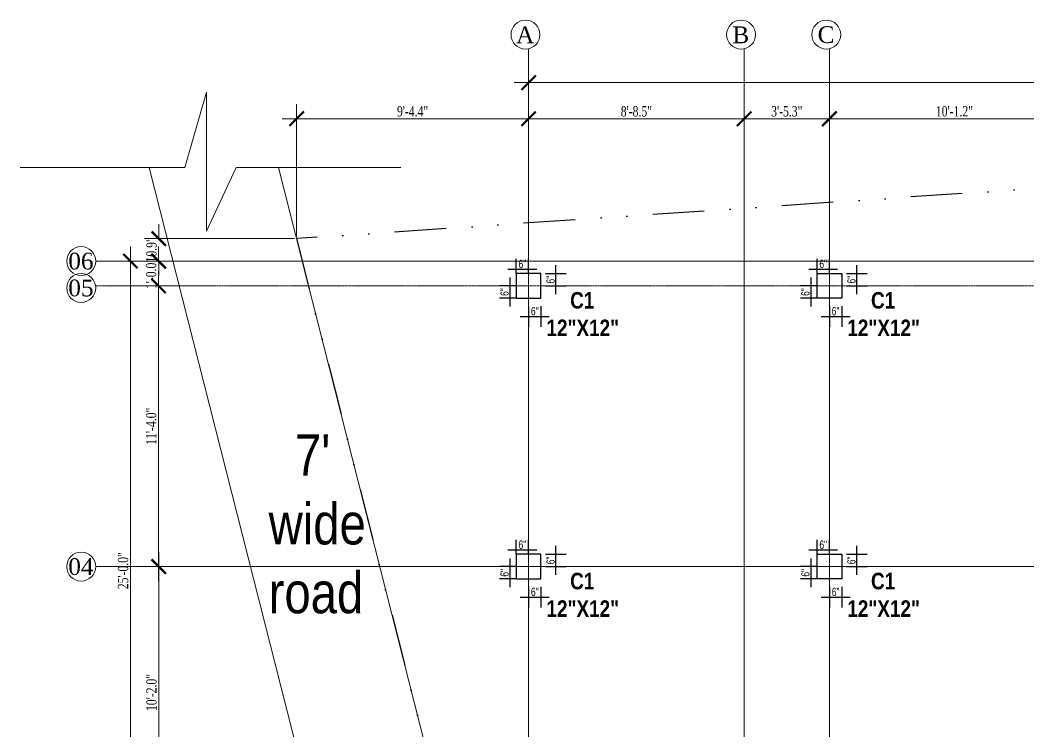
# Model space of a CAD drawing. Header units: inches. Extents: x -79350 to 491628, y -93215 to 155882.
# Drawn here: x 15523.3 to 16011.7, y -4830.1 to -4485.8 of the extents above; entities that cross this region are included whole.
import ezdxf

# ---------------------------------------------------------------- set-up
doc = ezdxf.new("R2010")
doc.units = ezdxf.units.IN
doc.header["$MEASUREMENT"] = 0
doc.linetypes.add('CENTER2', pattern=[1.125, 0.75, -0.125, 0.125, -0.125])
doc.linetypes.add('DIVIDE2', pattern=[0.625, 0.25, -0.125, 0, -0.125, 0, -0.125])
doc.layers.get('0').update_dxf_attribs({"lineweight": 30})
for name, color, linetype, lineweight in [('Column', 1, 'Continuous', 30), ('Dim', 7, 'Continuous', 9), ('Grid Line', 243, 'CENTER2', 9), ('LINE', 7, 'Continuous', 20), ('road', 6, 'Continuous', 15), ('TEXT', 250, 'Continuous', 0), ('TEXT-1', 106, 'Continuous', 0)]:
    doc.layers.add(name, color=color, linetype=linetype, lineweight=lineweight)
doc.layers.add('Property Line', color=1, linetype='DIVIDE2', lineweight=30, true_color=0xff0000)
doc.styles.add('ARIAL', font='ARIALN.TTF')
doc.styles.add('NARROW', font='ARIALN.TTF')
doc.styles.get("Standard").update_dxf_attribs({"font": 'times.ttf', "height": 12})
doc.styles.add('Swis 721 LtCn BT', font='swisscl.ttf')
doc.styles.add('Text', font='times.ttf', dxfattribs={"width": 0.75, "height": 5})
doc.dimstyles.new('Grid Dimension', dxfattribs={"dimscale": 0, "dimtxt": 5, "dimasz": 7, "dimexe": 7, "dimexo": 1, "dimgap": 1, "dimtad": 1, "dimdec": 0, "dimlfac": -1, "dimzin": 3, "dimdsep": 46, "dimlunit": 3, "dimtxsty": 'Text', "dimblk": 'ARCHTICK', "dimcen": 0.9, "dimdle": 7, "dimclrt": 5, "dimadec": 0, "dimazin": 0, "dimtfac": 0.75, "dimtdec": 0, "dimtix": 1, "dimtofl": 0, "dimtmove": 0, "dimatfit": 0, "dimldrblk": 'ARCHTICK', "dimfxl": 1, "dimtolj": 1, "dimtzin": 0, "dimlwd": -1, "dimlwe": -1, "dimarcsym": 0})
doc.dimstyles.new('grid_dim', dxfattribs={"dimtxt": 7, "dimasz": 3, "dimexe": 5, "dimexo": 0, "dimgap": 1, "dimtad": 1, "dimdec": 0, "dimzin": 3, "dimdsep": 46, "dimlunit": 4, "dimtxsty": 'Swis 721 LtCn BT', "dimblk": 'ARCHTICK', "dimcen": 0.125, "dimdle": 4, "dimclrd": 252, "dimclre": 252, "dimclrt": 256, "dimadec": 0, "dimazin": 0, "dimtfac": 0.75, "dimtdec": 0, "dimtix": 1, "dimtofl": 0, "dimtmove": 0, "dimatfit": 3, "dimldrblk": 'DOTSMALL', "dimfxl": 5, "dimfrac": 1, "dimtolj": 1, "dimtzin": 0, "dimarcsym": 0})

# ---------------------------------------------------------------- blocks, each defined once
blk = doc.blocks.new('_ArchTick')
at = {"color": 0, "linetype": 'ByBlock', "const_width": 0.15}
blk.add_lwpolyline([(-0.5, -0.5), (0.5, 0.5)], dxfattribs=at)
blk = doc.blocks.new('*D138')
at = {"layer": 'Defpoints', "color": 0, "lineweight": 40, "ltscale": 100, "transparency": 16777216}
for p in [(15915.54, -4533.56), (16036.72, -4565.92), (15915.54, -4574.14)]:
    blk.add_point(p, dxfattribs=at)
at = {"layer": 'Dim', "color": 0, "ltscale": 100, "transparency": 16777216}
for p, q in [((15915.54, -4573.14), (15915.54, -4526.56)), ((16036.72, -4564.92), (16036.72, -4526.56)), ((16043.72, -4533.56), (15908.54, -4533.56))]:
    blk.add_line(p, q, dxfattribs=at)
at = {"layer": 'Dim', "color": 0, "ltscale": 100, "transparency": 16777216, "xscale": 7, "yscale": 7, "zscale": 7, "rotation": 180}
blk.add_blockref('_ArchTick', (15915.54, -4533.56), dxfattribs=at)
at = {"layer": 'Dim', "color": 0, "ltscale": 100, "transparency": 16777216, "xscale": 7, "yscale": 7, "zscale": 7}
blk.add_blockref('_ArchTick', (16036.72, -4533.56), dxfattribs=at)
at = {"layer": 'Dim', "color": 5, "lineweight": 5, "ltscale": 100, "transparency": 16777216, "insert": (15976.13, -4530.01), "char_height": 5, "attachment_point": 5, "style": 'Text'}
blk.add_mtext('\\A1;10\'-1.2"', dxfattribs=at)
blk = doc.blocks.new('*D139')
at = {"layer": 'Defpoints', "color": 0, "lineweight": 40, "ltscale": 100, "transparency": 16777216}
for p in [(15874.22, -4533.56), (15915.54, -4574.14), (15874.22, -4576.94)]:
    blk.add_point(p, dxfattribs=at)
at = {"layer": 'Dim', "color": 0, "ltscale": 100, "transparency": 16777216}
for p, q in [((15874.22, -4575.94), (15874.22, -4526.56)), ((15915.54, -4573.14), (15915.54, -4526.56)), ((15922.54, -4533.56), (15867.22, -4533.56))]:
    blk.add_line(p, q, dxfattribs=at)
at = {"layer": 'Dim', "color": 0, "ltscale": 100, "transparency": 16777216, "xscale": 7, "yscale": 7, "zscale": 7, "rotation": 180}
blk.add_blockref('_ArchTick', (15874.22, -4533.56), dxfattribs=at)
at = {"layer": 'Dim', "color": 0, "ltscale": 100, "transparency": 16777216, "xscale": 7, "yscale": 7, "zscale": 7}
blk.add_blockref('_ArchTick', (15915.54, -4533.56), dxfattribs=at)
at = {"layer": 'Dim', "color": 5, "lineweight": 5, "ltscale": 100, "transparency": 16777216, "insert": (15894.88, -4530.01), "char_height": 5, "attachment_point": 5, "style": 'Text'}
blk.add_mtext('\\A1;3\'-5.3"', dxfattribs=at)
blk = doc.blocks.new('*D140')
at = {"layer": 'Defpoints', "color": 0, "lineweight": 40, "ltscale": 100, "transparency": 16777216}
for p in [(15769.72, -4533.56), (15874.22, -4576.94), (15769.72, -4584.03)]:
    blk.add_point(p, dxfattribs=at)
at = {"layer": 'Dim', "color": 0, "ltscale": 100, "transparency": 16777216}
for p, q in [((15769.72, -4583.03), (15769.72, -4526.56)), ((15874.22, -4575.94), (15874.22, -4526.56)), ((15881.22, -4533.56), (15762.72, -4533.56))]:
    blk.add_line(p, q, dxfattribs=at)
at = {"layer": 'Dim', "color": 0, "ltscale": 100, "transparency": 16777216, "xscale": 7, "yscale": 7, "zscale": 7, "rotation": 180}
blk.add_blockref('_ArchTick', (15769.72, -4533.56), dxfattribs=at)
at = {"layer": 'Dim', "color": 0, "ltscale": 100, "transparency": 16777216, "xscale": 7, "yscale": 7, "zscale": 7}
blk.add_blockref('_ArchTick', (15874.22, -4533.56), dxfattribs=at)
at = {"layer": 'Dim', "color": 5, "lineweight": 5, "ltscale": 100, "transparency": 16777216, "insert": (15821.97, -4530.01), "char_height": 5, "attachment_point": 5, "style": 'Text'}
blk.add_mtext('\\A1;8\'-8.5"', dxfattribs=at)
blk = doc.blocks.new('*D141')
at = {"layer": 'Defpoints', "color": 0, "lineweight": 40, "ltscale": 100, "transparency": 16777216}
for p in [(15657.29, -4533.56), (15769.72, -4584.03), (15657.29, -4591.65)]:
    blk.add_point(p, dxfattribs=at)
at = {"layer": 'Dim', "color": 0, "ltscale": 100, "transparency": 16777216}
for p, q in [((15657.29, -4590.65), (15657.29, -4526.56)), ((15769.72, -4583.03), (15769.72, -4526.56)), ((15776.72, -4533.56), (15650.29, -4533.56))]:
    blk.add_line(p, q, dxfattribs=at)
at = {"layer": 'Dim', "color": 0, "ltscale": 100, "transparency": 16777216, "xscale": 7, "yscale": 7, "zscale": 7, "rotation": 180}
blk.add_blockref('_ArchTick', (15657.29, -4533.56), dxfattribs=at)
at = {"layer": 'Dim', "color": 0, "ltscale": 100, "transparency": 16777216, "xscale": 7, "yscale": 7, "zscale": 7}
blk.add_blockref('_ArchTick', (15769.72, -4533.56), dxfattribs=at)
at = {"layer": 'Dim', "color": 5, "lineweight": 5, "ltscale": 100, "transparency": 16777216, "insert": (15713.5, -4530.01), "char_height": 5, "attachment_point": 5, "style": 'Text'}
blk.add_mtext('\\A1;9\'-4.4"', dxfattribs=at)
blk = doc.blocks.new('*D64')
at = {"layer": 'Defpoints', "color": 0, "lineweight": 40, "ltscale": 100, "transparency": 16777216}
for p in [(15769.72, -4516.07), (16434.4, -4538.96), (15769.72, -4584.03)]:
    blk.add_point(p, dxfattribs=at)
at = {"layer": 'Dim', "color": 0, "ltscale": 100, "transparency": 16777216}
for p, q in [((15769.72, -4583.03), (15769.72, -4509.07)), ((16434.4, -4537.96), (16434.4, -4509.07)), ((16441.4, -4516.07), (15762.72, -4516.07))]:
    blk.add_line(p, q, dxfattribs=at)
at = {"layer": 'Dim', "color": 0, "ltscale": 100, "transparency": 16777216, "xscale": 7, "yscale": 7, "zscale": 7, "rotation": 180}
blk.add_blockref('_ArchTick', (15769.72, -4516.07), dxfattribs=at)
at = {"layer": 'Dim', "color": 0, "ltscale": 100, "transparency": 16777216, "xscale": 7, "yscale": 7, "zscale": 7}
blk.add_blockref('_ArchTick', (16434.4, -4516.07), dxfattribs=at)
at = {"layer": 'Dim', "color": 5, "lineweight": 5, "ltscale": 100, "transparency": 16777216, "insert": (16102.06, -4512.52), "char_height": 5, "attachment_point": 5, "style": 'Text'}
blk.add_mtext('\\A1;55\'-4.7"', dxfattribs=at)
blk = doc.blocks.new('*D158')
at = {"layer": 'Defpoints', "color": 0, "lineweight": 40, "ltscale": 100, "transparency": 16777216}
for p in [(15657.29, -4591.65), (15590.49, -4602.52), (15660.04, -4602.52)]:
    blk.add_point(p, dxfattribs=at)
at = {"layer": 'Dim', "color": 0, "ltscale": 100, "transparency": 16777216}
for p, q in [((15590.49, -4591.65), (15590.49, -4584.65)), ((15656.29, -4591.65), (15583.49, -4591.65)), ((15659.04, -4602.52), (15583.49, -4602.52)), ((15590.49, -4602.52), (15590.49, -4609.52))]:
    blk.add_line(p, q, dxfattribs=at)
at = {"layer": 'Dim', "color": 0, "ltscale": 100, "transparency": 16777216, "xscale": 7, "yscale": 7, "zscale": 7}
for p, rotation in [((15590.49, -4591.65), 270), ((15590.49, -4602.52), 90)]:
    blk.add_blockref('_ArchTick', p, dxfattribs=dict(at, rotation=rotation))
at = {"layer": 'Dim', "color": 5, "lineweight": 5, "ltscale": 100, "transparency": 16777216, "insert": (15586.94, -4597.09), "char_height": 5, "attachment_point": 5, "rotation": 90, "style": 'Text'}
blk.add_mtext('\\A1;10.9"', dxfattribs=at)
blk = doc.blocks.new('*D159')
at = {"layer": 'Defpoints', "color": 0, "lineweight": 40, "ltscale": 100, "transparency": 16777216}
for p in [(15660.04, -4602.52), (15590.36, -4614.52), (15600.43, -4614.52)]:
    blk.add_point(p, dxfattribs=at)
at = {"layer": 'Dim', "color": 0, "ltscale": 100, "transparency": 16777216}
for p, q in [((15590.36, -4602.52), (15590.36, -4595.52)), ((15659.04, -4602.52), (15583.36, -4602.52)), ((15599.43, -4614.52), (15583.36, -4614.52)), ((15590.36, -4614.52), (15590.36, -4621.52))]:
    blk.add_line(p, q, dxfattribs=at)
at = {"layer": 'Dim', "color": 0, "ltscale": 100, "transparency": 16777216, "xscale": 7, "yscale": 7, "zscale": 7}
for p, rotation in [((15590.36, -4602.52), 270), ((15590.36, -4614.52), 90)]:
    blk.add_blockref('_ArchTick', p, dxfattribs=dict(at, rotation=rotation))
at = {"layer": 'Dim', "color": 5, "lineweight": 5, "ltscale": 100, "transparency": 16777216, "insert": (15586.81, -4608.52), "char_height": 5, "attachment_point": 5, "rotation": 90, "style": 'Text'}
blk.add_mtext('\\A1;1\'-0.0"', dxfattribs=at)
blk = doc.blocks.new('*D160')
at = {"layer": 'Defpoints', "color": 0, "lineweight": 40, "ltscale": 100, "transparency": 16777216}
for p in [(15600.43, -4614.52), (15590.36, -4750.52), (15634.95, -4750.52)]:
    blk.add_point(p, dxfattribs=at)
at = {"layer": 'Dim', "color": 0, "ltscale": 100, "transparency": 16777216}
for p, q in [((15590.36, -4607.52), (15590.36, -4757.52)), ((15599.43, -4614.52), (15583.36, -4614.52)), ((15633.95, -4750.52), (15583.36, -4750.52))]:
    blk.add_line(p, q, dxfattribs=at)
at = {"layer": 'Dim', "color": 0, "ltscale": 100, "transparency": 16777216, "xscale": 7, "yscale": 7, "zscale": 7}
for p, rotation in [((15590.36, -4614.52), 90), ((15590.36, -4750.52), 270)]:
    blk.add_blockref('_ArchTick', p, dxfattribs=dict(at, rotation=rotation))
at = {"layer": 'Dim', "color": 5, "lineweight": 5, "ltscale": 100, "transparency": 16777216, "insert": (15586.81, -4682.52), "char_height": 5, "attachment_point": 5, "rotation": 90, "style": 'Text'}
blk.add_mtext('\\A1;11\'-4.0"', dxfattribs=at)
blk = doc.blocks.new('*D161')
at = {"layer": 'Defpoints', "color": 0, "lineweight": 40, "ltscale": 100, "transparency": 16777216}
for p in [(15634.95, -4750.52), (15590.49, -4872.5), (15665.91, -4872.5)]:
    blk.add_point(p, dxfattribs=at)
at = {"layer": 'Dim', "color": 0, "ltscale": 100, "transparency": 16777216}
for p, q in [((15590.49, -4743.52), (15590.49, -4879.5)), ((15633.95, -4750.52), (15583.49, -4750.52)), ((15664.91, -4872.5), (15583.49, -4872.5))]:
    blk.add_line(p, q, dxfattribs=at)
at = {"layer": 'Dim', "color": 0, "ltscale": 100, "transparency": 16777216, "xscale": 7, "yscale": 7, "zscale": 7}
for p, rotation in [((15590.49, -4750.52), 90), ((15590.49, -4872.5), 270)]:
    blk.add_blockref('_ArchTick', p, dxfattribs=dict(at, rotation=rotation))
at = {"layer": 'Dim', "color": 5, "lineweight": 5, "ltscale": 100, "transparency": 16777216, "insert": (15586.94, -4811.51), "char_height": 5, "attachment_point": 5, "rotation": 90, "style": 'Text'}
blk.add_mtext('\\A1;10\'-2.0"', dxfattribs=at)
blk = doc.blocks.new('*D66')
at = {"layer": 'Defpoints', "color": 0, "lineweight": 40, "ltscale": 100, "transparency": 16777216}
for p in [(15597.38, -4602.52), (15576.74, -4902.5), (15673.52, -4902.5)]:
    blk.add_point(p, dxfattribs=at)
at = {"layer": 'Dim', "color": 0, "ltscale": 100, "transparency": 16777216}
for p, q in [((15576.74, -4595.52), (15576.74, -4909.5)), ((15596.38, -4602.52), (15569.74, -4602.52)), ((15672.52, -4902.5), (15569.74, -4902.5))]:
    blk.add_line(p, q, dxfattribs=at)
at = {"layer": 'Dim', "color": 0, "ltscale": 100, "transparency": 16777216, "xscale": 7, "yscale": 7, "zscale": 7}
for p, rotation in [((15576.74, -4602.52), 90), ((15576.74, -4902.5), 270)]:
    blk.add_blockref('_ArchTick', p, dxfattribs=dict(at, rotation=rotation))
at = {"layer": 'Dim', "color": 5, "lineweight": 5, "ltscale": 100, "transparency": 16777216, "insert": (15573.19, -4752.51), "char_height": 5, "attachment_point": 5, "rotation": 90, "style": 'Text'}
blk.add_mtext('\\A1;25\'-0.0"', dxfattribs=at)
blk = doc.blocks.new('*D91')
at = {"layer": 'Defpoints', "color": 0, "linetype": 'ByBlock', "ltscale": 90, "transparency": 16777216}
for p in [(15921.54, -4608.52), (15928.79, -4608.52), (15921.54, -4614.52)]:
    blk.add_point(p, dxfattribs=at)
at = {"layer": 'TEXT-1', "color": 252, "lineweight": -2, "ltscale": 90, "transparency": 16777216}
for p, q in [((15928.79, -4618.52), (15928.79, -4604.52)), ((15923.79, -4608.52), (15933.79, -4608.52)), ((15923.79, -4614.52), (15933.79, -4614.52))]:
    blk.add_line(p, q, dxfattribs=at)
at = {"layer": 'TEXT-1', "color": 0, "linetype": 'ByBlock', "lineweight": 5, "ltscale": 90, "transparency": 16777216, "insert": (15926.24, -4611.52), "char_height": 4, "attachment_point": 5, "rotation": 90, "style": 'Swis 721 LtCn BT'}
blk.add_mtext('\\A1;6"', dxfattribs=at)
blk = doc.blocks.new('_DotSmall')
at = {"color": 0, "linetype": 'ByBlock', "const_width": 0.5}
blk.add_lwpolyline([(-0.0625, 0, 1), (0.0625, 0, 1)], format="xyb", close=True, dxfattribs=at)
blk = doc.blocks.new('_None')
blk = doc.blocks.new('*D92')
at = {"layer": 'Defpoints', "color": 0, "linetype": 'ByBlock', "ltscale": 90, "transparency": 16777216}
for p in [(15909.54, -4614.52), (15906.47, -4620.52), (15909.54, -4620.52)]:
    blk.add_point(p, dxfattribs=at)
at = {"layer": 'TEXT-1', "color": 252, "lineweight": -2, "ltscale": 90, "transparency": 16777216}
for p, q in [((15906.47, -4610.52), (15906.47, -4624.52)), ((15909.54, -4614.52), (15901.47, -4614.52)), ((15909.54, -4620.52), (15901.47, -4620.52))]:
    blk.add_line(p, q, dxfattribs=at)
at = {"layer": 'TEXT-1', "color": 0, "linetype": 'ByBlock', "lineweight": 5, "ltscale": 90, "transparency": 16777216, "insert": (15903.93, -4617.52), "char_height": 4, "attachment_point": 5, "rotation": 90, "style": 'Swis 721 LtCn BT'}
blk.add_mtext('\\A1;6"', dxfattribs=at)
blk = doc.blocks.new('*D93')
at = {"layer": 'Defpoints', "color": 0, "linetype": 'ByBlock', "ltscale": 90, "transparency": 16777216}
for p in [(15909.54, -4608.52), (15915.54, -4606.47), (15915.54, -4608.52)]:
    blk.add_point(p, dxfattribs=at)
at = {"layer": 'TEXT-1', "color": 252, "lineweight": -2, "ltscale": 90, "transparency": 16777216}
for p, q in [((15909.54, -4608.52), (15909.54, -4601.47)), ((15915.54, -4608.52), (15915.54, -4601.47)), ((15905.54, -4606.47), (15919.54, -4606.47))]:
    blk.add_line(p, q, dxfattribs=at)
at = {"layer": 'TEXT-1', "color": 0, "linetype": 'ByBlock', "lineweight": 5, "ltscale": 90, "transparency": 16777216, "insert": (15912.54, -4603.93), "char_height": 4, "attachment_point": 5, "style": 'Swis 721 LtCn BT'}
blk.add_mtext('\\A1;6"', dxfattribs=at)
blk = doc.blocks.new('*D94')
at = {"layer": 'Defpoints', "color": 0, "linetype": 'ByBlock', "ltscale": 90, "transparency": 16777216}
for p in [(15915.54, -4623.52), (15921.54, -4623.52), (15921.54, -4629.34)]:
    blk.add_point(p, dxfattribs=at)
at = {"layer": 'TEXT-1', "color": 252, "lineweight": -2, "ltscale": 90, "transparency": 16777216}
for p, q in [((15915.54, -4624.34), (15915.54, -4634.34)), ((15921.54, -4624.34), (15921.54, -4634.34)), ((15911.54, -4629.34), (15925.54, -4629.34))]:
    blk.add_line(p, q, dxfattribs=at)
at = {"layer": 'TEXT-1', "color": 0, "linetype": 'ByBlock', "lineweight": 5, "ltscale": 90, "transparency": 16777216, "insert": (15918.54, -4626.79), "char_height": 4, "attachment_point": 5, "style": 'Swis 721 LtCn BT'}
blk.add_mtext('\\A1;6"', dxfattribs=at)
blk = doc.blocks.new('*D95')
at = {"layer": 'Defpoints', "color": 0, "linetype": 'ByBlock', "ltscale": 90, "transparency": 16777216}
for p in [(15775.72, -4608.52), (15782.97, -4608.52), (15775.72, -4614.52)]:
    blk.add_point(p, dxfattribs=at)
at = {"layer": 'TEXT-1', "color": 252, "lineweight": -2, "ltscale": 90, "transparency": 16777216}
for p, q in [((15782.97, -4618.52), (15782.97, -4604.52)), ((15777.97, -4608.52), (15787.97, -4608.52)), ((15777.97, -4614.52), (15787.97, -4614.52))]:
    blk.add_line(p, q, dxfattribs=at)
at = {"layer": 'TEXT-1', "color": 0, "linetype": 'ByBlock', "lineweight": 5, "ltscale": 90, "transparency": 16777216, "insert": (15780.42, -4611.52), "char_height": 4, "attachment_point": 5, "rotation": 90, "style": 'Swis 721 LtCn BT'}
blk.add_mtext('\\A1;6"', dxfattribs=at)
blk = doc.blocks.new('*D96')
at = {"layer": 'Defpoints', "color": 0, "linetype": 'ByBlock', "ltscale": 90, "transparency": 16777216}
for p in [(15763.72, -4614.52), (15760.65, -4620.52), (15763.72, -4620.52)]:
    blk.add_point(p, dxfattribs=at)
at = {"layer": 'TEXT-1', "color": 252, "lineweight": -2, "ltscale": 90, "transparency": 16777216}
for p, q in [((15760.65, -4610.52), (15760.65, -4624.52)), ((15763.72, -4614.52), (15755.65, -4614.52)), ((15763.72, -4620.52), (15755.65, -4620.52))]:
    blk.add_line(p, q, dxfattribs=at)
at = {"layer": 'TEXT-1', "color": 0, "linetype": 'ByBlock', "lineweight": 5, "ltscale": 90, "transparency": 16777216, "insert": (15758.1, -4617.52), "char_height": 4, "attachment_point": 5, "rotation": 90, "style": 'Swis 721 LtCn BT'}
blk.add_mtext('\\A1;6"', dxfattribs=at)
blk = doc.blocks.new('*D97')
at = {"layer": 'Defpoints', "color": 0, "linetype": 'ByBlock', "ltscale": 90, "transparency": 16777216}
for p in [(15763.72, -4608.52), (15769.72, -4606.47), (15769.72, -4608.52)]:
    blk.add_point(p, dxfattribs=at)
at = {"layer": 'TEXT-1', "color": 252, "lineweight": -2, "ltscale": 90, "transparency": 16777216}
for p, q in [((15763.72, -4608.52), (15763.72, -4601.47)), ((15769.72, -4608.52), (15769.72, -4601.47)), ((15759.72, -4606.47), (15773.72, -4606.47))]:
    blk.add_line(p, q, dxfattribs=at)
at = {"layer": 'TEXT-1', "color": 0, "linetype": 'ByBlock', "lineweight": 5, "ltscale": 90, "transparency": 16777216, "insert": (15766.72, -4603.93), "char_height": 4, "attachment_point": 5, "style": 'Swis 721 LtCn BT'}
blk.add_mtext('\\A1;6"', dxfattribs=at)
blk = doc.blocks.new('*D98')
at = {"layer": 'Defpoints', "color": 0, "linetype": 'ByBlock', "ltscale": 90, "transparency": 16777216}
for p in [(15769.72, -4623.52), (15775.72, -4623.52), (15775.72, -4629.34)]:
    blk.add_point(p, dxfattribs=at)
at = {"layer": 'TEXT-1', "color": 252, "lineweight": -2, "ltscale": 90, "transparency": 16777216}
for p, q in [((15769.72, -4624.34), (15769.72, -4634.34)), ((15775.72, -4624.34), (15775.72, -4634.34)), ((15765.72, -4629.34), (15779.72, -4629.34))]:
    blk.add_line(p, q, dxfattribs=at)
at = {"layer": 'TEXT-1', "color": 0, "linetype": 'ByBlock', "lineweight": 5, "ltscale": 90, "transparency": 16777216, "insert": (15772.72, -4626.79), "char_height": 4, "attachment_point": 5, "style": 'Swis 721 LtCn BT'}
blk.add_mtext('\\A1;6"', dxfattribs=at)
blk = doc.blocks.new('*D99')
at = {"layer": 'Defpoints', "color": 0, "linetype": 'ByBlock', "ltscale": 90, "transparency": 16777216}
for p in [(15775.72, -4744.52), (15782.97, -4744.52), (15775.72, -4750.52)]:
    blk.add_point(p, dxfattribs=at)
at = {"layer": 'TEXT-1', "color": 252, "lineweight": -2, "ltscale": 90, "transparency": 16777216}
for p, q in [((15782.97, -4754.52), (15782.97, -4740.52)), ((15777.97, -4744.52), (15787.97, -4744.52)), ((15777.97, -4750.52), (15787.97, -4750.52))]:
    blk.add_line(p, q, dxfattribs=at)
at = {"layer": 'TEXT-1', "color": 0, "linetype": 'ByBlock', "lineweight": 5, "ltscale": 90, "transparency": 16777216, "insert": (15780.42, -4747.52), "char_height": 4, "attachment_point": 5, "rotation": 90, "style": 'Swis 721 LtCn BT'}
blk.add_mtext('\\A1;6"', dxfattribs=at)
blk = doc.blocks.new('*D100')
at = {"layer": 'Defpoints', "color": 0, "linetype": 'ByBlock', "ltscale": 90, "transparency": 16777216}
for p in [(15763.72, -4750.52), (15760.65, -4756.52), (15763.72, -4756.52)]:
    blk.add_point(p, dxfattribs=at)
at = {"layer": 'TEXT-1', "color": 252, "lineweight": -2, "ltscale": 90, "transparency": 16777216}
for p, q in [((15760.65, -4746.52), (15760.65, -4760.52)), ((15763.72, -4750.52), (15755.65, -4750.52)), ((15763.72, -4756.52), (15755.65, -4756.52))]:
    blk.add_line(p, q, dxfattribs=at)
at = {"layer": 'TEXT-1', "color": 0, "linetype": 'ByBlock', "lineweight": 5, "ltscale": 90, "transparency": 16777216, "insert": (15758.1, -4753.52), "char_height": 4, "attachment_point": 5, "rotation": 90, "style": 'Swis 721 LtCn BT'}
blk.add_mtext('\\A1;6"', dxfattribs=at)
blk = doc.blocks.new('*D101')
at = {"layer": 'Defpoints', "color": 0, "linetype": 'ByBlock', "ltscale": 90, "transparency": 16777216}
for p in [(15769.72, -4742.47), (15763.72, -4744.52), (15769.72, -4744.52)]:
    blk.add_point(p, dxfattribs=at)
at = {"layer": 'TEXT-1', "color": 252, "lineweight": -2, "ltscale": 90, "transparency": 16777216}
for p, q in [((15763.72, -4744.52), (15763.72, -4737.47)), ((15769.72, -4744.52), (15769.72, -4737.47)), ((15759.72, -4742.47), (15773.72, -4742.47))]:
    blk.add_line(p, q, dxfattribs=at)
at = {"layer": 'TEXT-1', "color": 0, "linetype": 'ByBlock', "lineweight": 5, "ltscale": 90, "transparency": 16777216, "insert": (15766.72, -4739.93), "char_height": 4, "attachment_point": 5, "style": 'Swis 721 LtCn BT'}
blk.add_mtext('\\A1;6"', dxfattribs=at)
blk = doc.blocks.new('*D102')
at = {"layer": 'Defpoints', "color": 0, "linetype": 'ByBlock', "ltscale": 90, "transparency": 16777216}
for p in [(15769.72, -4759.52), (15775.72, -4759.52), (15775.72, -4765.34)]:
    blk.add_point(p, dxfattribs=at)
at = {"layer": 'TEXT-1', "color": 252, "lineweight": -2, "ltscale": 90, "transparency": 16777216}
for p, q in [((15769.72, -4760.34), (15769.72, -4770.34)), ((15775.72, -4760.34), (15775.72, -4770.34)), ((15765.72, -4765.34), (15779.72, -4765.34))]:
    blk.add_line(p, q, dxfattribs=at)
at = {"layer": 'TEXT-1', "color": 0, "linetype": 'ByBlock', "lineweight": 5, "ltscale": 90, "transparency": 16777216, "insert": (15772.72, -4762.79), "char_height": 4, "attachment_point": 5, "style": 'Swis 721 LtCn BT'}
blk.add_mtext('\\A1;6"', dxfattribs=at)
blk = doc.blocks.new('*D103')
at = {"layer": 'Defpoints', "color": 0, "linetype": 'ByBlock', "ltscale": 90, "transparency": 16777216}
for p in [(15921.54, -4744.52), (15928.79, -4744.52), (15921.54, -4750.52)]:
    blk.add_point(p, dxfattribs=at)
at = {"layer": 'TEXT-1', "color": 252, "lineweight": -2, "ltscale": 90, "transparency": 16777216}
for p, q in [((15928.79, -4754.52), (15928.79, -4740.52)), ((15923.79, -4744.52), (15933.79, -4744.52)), ((15923.79, -4750.52), (15933.79, -4750.52))]:
    blk.add_line(p, q, dxfattribs=at)
at = {"layer": 'TEXT-1', "color": 0, "linetype": 'ByBlock', "lineweight": 5, "ltscale": 90, "transparency": 16777216, "insert": (15926.24, -4747.52), "char_height": 4, "attachment_point": 5, "rotation": 90, "style": 'Swis 721 LtCn BT'}
blk.add_mtext('\\A1;6"', dxfattribs=at)
blk = doc.blocks.new('*D104')
at = {"layer": 'Defpoints', "color": 0, "linetype": 'ByBlock', "ltscale": 90, "transparency": 16777216}
for p in [(15909.54, -4750.52), (15906.47, -4756.52), (15909.54, -4756.52)]:
    blk.add_point(p, dxfattribs=at)
at = {"layer": 'TEXT-1', "color": 252, "lineweight": -2, "ltscale": 90, "transparency": 16777216}
for p, q in [((15906.47, -4746.52), (15906.47, -4760.52)), ((15909.54, -4750.52), (15901.47, -4750.52)), ((15909.54, -4756.52), (15901.47, -4756.52))]:
    blk.add_line(p, q, dxfattribs=at)
at = {"layer": 'TEXT-1', "color": 0, "linetype": 'ByBlock', "lineweight": 5, "ltscale": 90, "transparency": 16777216, "insert": (15903.93, -4753.52), "char_height": 4, "attachment_point": 5, "rotation": 90, "style": 'Swis 721 LtCn BT'}
blk.add_mtext('\\A1;6"', dxfattribs=at)
blk = doc.blocks.new('*D105')
at = {"layer": 'Defpoints', "color": 0, "linetype": 'ByBlock', "ltscale": 90, "transparency": 16777216}
for p in [(15915.54, -4742.47), (15909.54, -4744.52), (15915.54, -4744.52)]:
    blk.add_point(p, dxfattribs=at)
at = {"layer": 'TEXT-1', "color": 252, "lineweight": -2, "ltscale": 90, "transparency": 16777216}
for p, q in [((15909.54, -4744.52), (15909.54, -4737.47)), ((15915.54, -4744.52), (15915.54, -4737.47)), ((15905.54, -4742.47), (15919.54, -4742.47))]:
    blk.add_line(p, q, dxfattribs=at)
at = {"layer": 'TEXT-1', "color": 0, "linetype": 'ByBlock', "lineweight": 5, "ltscale": 90, "transparency": 16777216, "insert": (15912.54, -4739.93), "char_height": 4, "attachment_point": 5, "style": 'Swis 721 LtCn BT'}
blk.add_mtext('\\A1;6"', dxfattribs=at)
blk = doc.blocks.new('*D106')
at = {"layer": 'Defpoints', "color": 0, "linetype": 'ByBlock', "ltscale": 90, "transparency": 16777216}
for p in [(15915.54, -4759.52), (15921.54, -4759.52), (15921.54, -4765.34)]:
    blk.add_point(p, dxfattribs=at)
at = {"layer": 'TEXT-1', "color": 252, "lineweight": -2, "ltscale": 90, "transparency": 16777216}
for p, q in [((15915.54, -4760.34), (15915.54, -4770.34)), ((15921.54, -4760.34), (15921.54, -4770.34)), ((15911.54, -4765.34), (15925.54, -4765.34))]:
    blk.add_line(p, q, dxfattribs=at)
at = {"layer": 'TEXT-1', "color": 0, "linetype": 'ByBlock', "lineweight": 5, "ltscale": 90, "transparency": 16777216, "insert": (15918.54, -4762.79), "char_height": 4, "attachment_point": 5, "style": 'Swis 721 LtCn BT'}
blk.add_mtext('\\A1;6"', dxfattribs=at)

msp = doc.modelspace()

# ---------------------------------------------------------------- linework, layer by layer
at = {"layer": 'Column'}
for points in [[(15775.72, -4608.52), (15763.72, -4608.52), (15763.72, -4620.52), (15775.72, -4620.52)], [(15909.54, -4608.52), (15921.54, -4608.52), (15921.54, -4620.52), (15909.54, -4620.52)], [(15775.72, -4744.52), (15763.72, -4744.52), (15763.72, -4756.52), (15775.72, -4756.52)], [(15909.54, -4744.52), (15921.54, -4744.52), (15921.54, -4756.52), (15909.54, -4756.52)]]:
    msp.add_lwpolyline(points, close=True, dxfattribs=at)
at = {"layer": 'Grid Line', "linetype": 'ByBlock', "ltscale": 100}
for p, q in [((15769.72, -4499.84), (15769.72, -5003.84)), ((15874.22, -4499.84), (15874.22, -5003.84)), ((15915.54, -4499.84), (15915.54, -5003.84)), ((16514.9, -4602.52), (15559.88, -4602.52)), ((16514.9, -4750.52), (15559.88, -4750.52))]:
    msp.add_line(p, q, dxfattribs=at)
at = {"layer": 'Grid Line'}
for p, q in [((16514.9, -4602.52), (15559.88, -4602.52)), ((16514.9, -4602.52), (15566.9, -4602.52)), ((16514.9, -4614.52), (15559.88, -4614.52))]:
    msp.add_line(p, q, dxfattribs=at)
at = {"layer": 'Property Line', "ltscale": 100}
msp.add_lwpolyline([(16480.4, -4535.84), (15657.29, -4591.65), (15739.89, -4917.34), (16480.4, -4967.84)], close=True, dxfattribs=at)
at = {"layer": 'road'}
msp.add_line((15585.88, -4557.21), (15697.37, -4996.46), dxfattribs=at)
for points in [[(15523.27, -4557.21), (15603.02, -4557.21), (15613.52, -4520.71), (15613.52, -4587.96), (15628.02, -4557.21), (15707.77, -4557.21)], [(15648.54, -4557.21), (15761.13, -5000.76), (16561.23, -5054.67)]]:
    msp.add_lwpolyline(points, dxfattribs=at)
at = {"layer": 'TEXT'}
for centre in [(15768.22, -4492.82), (15872.72, -4492.82), (15914.04, -4492.82), (15552.87, -4602.52), (15552.87, -4615.54), (15552.87, -4750.52)]:
    msp.add_circle(centre, 7.01, dxfattribs=at)

# ---------------------------------------------------------------- texts
at = {"layer": 'LINE', "linetype": 'Continuous', "ltscale": 100, "insert": (15643.74, -4686.44), "char_height": 20, "attachment_point": 1, "style": 'ARIAL'}
msp.add_mtext_dynamic_manual_height_columns("  7' \\Pwide \\Proad", width=47.4746, gutter_width=35, heights=[0], dxfattribs=at)
at = {"layer": 'TEXT', "char_height": 8.1, "attachment_point": 8}
for s, heights, insert in [('A', [0], (15768.08, -4496.99)), ('B', [9.12], (15872.58, -4496.99)), ('C', [0], (15913.91, -4496.99)), ('06', [0], (15552.73, -4606.69)), ('05', [0], (15552.73, -4619.71)), ('04', [0], (15552.73, -4754.69))]:
    msp.add_mtext_dynamic_manual_height_columns(s, width=172.4608, gutter_width=1, heights=heights, dxfattribs=dict(at, insert=insert))
at = {"layer": 'TEXT', "color": 5, "lineweight": -2, "char_height": 8, "width": 47.8196, "attachment_point": 1, "style": 'NARROW'}
for insert in [(15771.5, -4617.52), (15917.32, -4617.52), (15771.5, -4753.52), (15917.32, -4753.52)]:
    msp.add_mtext('\\pxi2.2975;{\\fArial Narrow|b1|i0|c0|p34;C1\\P\\pi0.86288;12"X12"}', dxfattribs=dict(at, insert=insert))

# ---------------------------------------------------------------- dimensions: what is measured, and where the dimension line sits
at = {"layer": 'Dim', "lineweight": 5, "ltscale": 100}
for base, p1, p2, picture, middle in [((15769.72, -4516.07), (16434.4, -4538.96), (15769.72, -4584.03), '*D64', (16102.06, -4512.52)), ((15657.29, -4533.56), (15769.72, -4584.03), (15657.29, -4591.65), '*D141', (15713.5, -4530.01)), ((15769.72, -4533.56), (15874.22, -4576.94), (15769.72, -4584.03), '*D140', (15821.97, -4530.01)), ((15874.22, -4533.56), (15915.54, -4574.14), (15874.22, -4576.94), '*D139', (15894.88, -4530.01)), ((15915.54, -4533.56), (16036.72, -4565.92), (15915.54, -4574.14), '*D138', (15976.13, -4530.01))]:
    dim = msp.add_linear_dim(base=base, p1=p1, p2=p2, dimstyle='Grid Dimension', override={"dimscale": 1, "dimdec": 1, "dimtmove": 1}, dxfattribs=at)
    dim.commit()
    dim.dimension.update_dxf_attribs({"geometry": picture, "text_midpoint": middle})
for base, p1, p2, picture, middle in [((15590.49, -4602.52), (15657.29, -4591.65), (15660.04, -4602.52), '*D158', (15586.94, -4597.09)), ((15576.74, -4902.5), (15597.38, -4602.52), (15673.52, -4902.5), '*D66', (15573.19, -4752.51)), ((15590.36, -4614.52), (15660.04, -4602.52), (15600.43, -4614.52), '*D159', (15586.81, -4608.52)), ((15590.36, -4750.52), (15600.43, -4614.52), (15634.95, -4750.52), '*D160', (15586.81, -4682.52)), ((15590.49, -4872.5), (15634.95, -4750.52), (15665.91, -4872.5), '*D161', (15586.94, -4811.51))]:
    dim = msp.add_linear_dim(base=base, p1=p1, p2=p2, angle=90, dimstyle='Grid Dimension', override={"dimscale": 1, "dimdec": 1, "dimtmove": 1}, dxfattribs=at)
    dim.commit()
    dim.dimension.update_dxf_attribs({"geometry": picture, "text_midpoint": middle})
at = {"layer": 'TEXT-1', "color": 18, "linetype": 'ByBlock', "lineweight": 5, "ltscale": 90, "true_color": 0x000000}
for base, p1, p2, picture, middle in [((15769.72, -4606.47), (15763.72, -4608.52), (15769.72, -4608.52), '*D97', (15766.72, -4603.93)), ((15915.54, -4606.47), (15909.54, -4608.52), (15915.54, -4608.52), '*D93', (15912.54, -4603.93)), ((15775.72, -4629.34), (15769.72, -4623.52), (15775.72, -4623.52), '*D98', (15772.72, -4626.79)), ((15921.54, -4629.34), (15915.54, -4623.52), (15921.54, -4623.52), '*D94', (15918.54, -4626.79)), ((15769.72, -4742.47), (15763.72, -4744.52), (15769.72, -4744.52), '*D101', (15766.72, -4739.93)), ((15915.54, -4742.47), (15909.54, -4744.52), (15915.54, -4744.52), '*D105', (15912.54, -4739.93)), ((15775.72, -4765.34), (15769.72, -4759.52), (15775.72, -4759.52), '*D102', (15772.72, -4762.79)), ((15921.54, -4765.34), (15915.54, -4759.52), (15921.54, -4759.52), '*D106', (15918.54, -4762.79))]:
    dim = msp.add_linear_dim(base=base, p1=p1, p2=p2, dimstyle='grid_dim', override={"dimtxt": 4, "dimgap": 0.5, "dimdec": 1, "dimblk": 'None', "dimblk1": 'ArchTick', "dimclrt": 0, "dimfxlon": 1, "dimarcsym": 1}, dxfattribs=at)
    dim.commit()
    dim.dimension.update_dxf_attribs({"geometry": picture, "text_midpoint": middle})
for base, p1, p2, picture, middle in [((15782.97, -4608.52), (15775.72, -4614.52), (15775.72, -4608.52), '*D95', (15780.42, -4611.52)), ((15928.79, -4608.52), (15921.54, -4614.52), (15921.54, -4608.52), '*D91', (15926.24, -4611.52)), ((15760.65, -4620.52), (15763.72, -4614.52), (15763.72, -4620.52), '*D96', (15758.1, -4617.52)), ((15906.47, -4620.52), (15909.54, -4614.52), (15909.54, -4620.52), '*D92', (15903.93, -4617.52)), ((15782.97, -4744.52), (15775.72, -4750.52), (15775.72, -4744.52), '*D99', (15780.42, -4747.52)), ((15928.79, -4744.52), (15921.54, -4750.52), (15921.54, -4744.52), '*D103', (15926.24, -4747.52)), ((15760.65, -4756.52), (15763.72, -4750.52), (15763.72, -4756.52), '*D100', (15758.1, -4753.52)), ((15906.47, -4756.52), (15909.54, -4750.52), (15909.54, -4756.52), '*D104', (15903.93, -4753.52))]:
    dim = msp.add_linear_dim(base=base, p1=p1, p2=p2, angle=90, dimstyle='grid_dim', override={"dimtxt": 4, "dimgap": 0.5, "dimdec": 1, "dimblk": 'None', "dimblk1": 'ArchTick', "dimclrt": 0, "dimfxlon": 1, "dimarcsym": 1}, dxfattribs=at)
    dim.commit()
    dim.dimension.update_dxf_attribs({"geometry": picture, "text_midpoint": middle})

doc.saveas('drawing.dxf')
